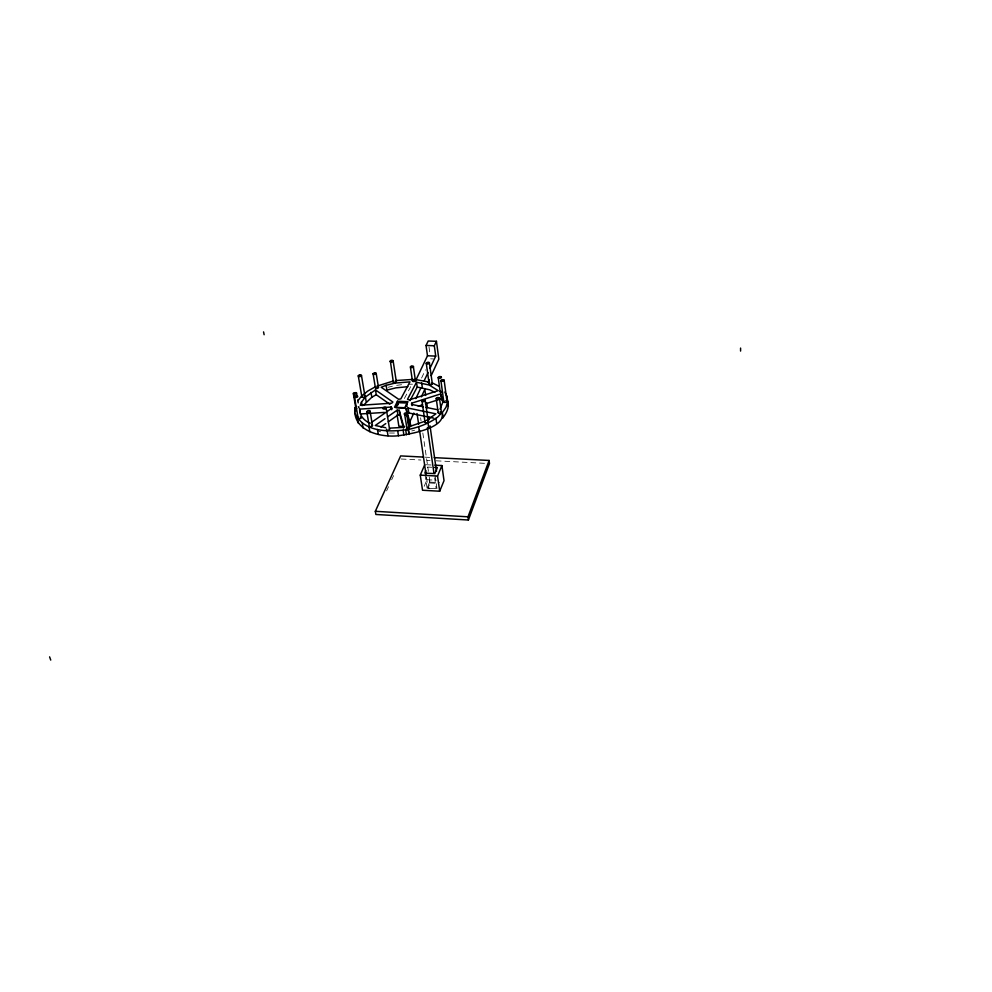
<?xml version="1.0" encoding="UTF-8"?>
<svg xmlns="http://www.w3.org/2000/svg" width="992" height="992" viewBox="0 0 992 992"><rect width="100%" height="100%" fill="white"/><g stroke="black" fill="none" stroke-linecap="round" stroke-linejoin="round"><path stroke-width="0.74" stroke-dasharray="4.96 3.72" d="M434.62 477.809L436.145 488.461L428.036 488.002L430.131 483.017L429.238 476.954M432.748 488.535L427.068 488.213L429.635 482.112L428.978 477.586M424.204 486.303L426.994 479.719L426.548 476.706M386.607 490.891L388.504 486.725M391.666 479.793L393.564 475.639M421.588 378.051L425.469 369.805M404.389 398.474L410.688 386.669M411.742 430.95L414.619 430.218M388.207 387.264L392.41 386.21M396.664 385.33L402.454 384.598M408.196 384.214L412.474 384.189M389.447 433.033L394.89 433.033M430.652 358.831L433.38 358.93M425.06 457.163L429.635 457.399M401.14 458.998L420.943 460.015M427.031 460.338L430.082 460.499M436.17 460.809L486.44 463.413M426.2 464.74L431.917 465.037M431.694 467.269L427.44 467.046L428.098 471.56M426.994 479.719L436.282 480.227M429.635 482.112L439.518 482.658M430.131 483.017L438.216 483.451M377.233 430.751L380.73 431.83M426.461 477.375L428.036 488.002M425.06 474.61L427.068 488.213M420.608 417.83L421.054 420.856M422.828 432.983L428.358 470.89M435.042 475.143L437.001 488.771M429.015 346.952L429.834 352.892"/><path stroke-width="1.49" d="M355.57 411.196L354.938 407.526C352.048 430.776 380.42 437.782 398.474 435.748C408.431 434.26 445.991 428.507 442.11 412.895L446.04 407.228L447.714 401.413L446.685 395.882L444.8 392.063M375.373 387.612L373.079 373.686M429.424 362.898L428.705 363.717A1.6 0.831 -7.7 0 1 426.783 363.828A1.6 0.831 -7.7 0 1 426.436 362.861L427.763 362.278A1.6 0.831 -7.7 0 1 429.424 362.898L432.326 383.768L431.619 384.586A1.575 0.831 -7.8 0 1 429.71 384.698A1.575 0.831 -7.8 0 1 429.35 383.718L429.896 383.346M372.471 425.531L370.078 411.271A1.649 0.893 -9.4 0 0 367.598 410.812L366.804 411.692L369.222 425.915A1.649 0.893 -9.4 0 0 370.884 426.61L372.062 426.163A1.538 0.831 -9.4 0 0 372.471 425.531A1.649 0.893 -9.4 0 0 371.628 424.824M370.078 411.271L370.078 411.296A1.538 0.831 -9.4 0 1 369.669 411.928L368.478 412.374A1.649 0.893 -9.4 0 1 366.804 411.692M447.714 401.413C449.599 407.414 446.375 413.391 442.767 417.88M386.111 407.774L389.571 429.338L388.69 430.206A1.649 0.905 -9.1 0 1 386.483 430.057L386.558 429.139M411.32 366.172A1.488 0.769 -8.1 0 1 413.317 366.284L415.45 380.792A1.476 0.781 -8.1 0 1 414.755 381.325A1.575 0.831 -8.1 0 1 412.709 381.3A1.575 0.831 -8.1 0 1 412.908 380.184L413.193 380.048M413.503 366.618L413.416 366.866A1.488 0.769 -8.1 0 1 411.234 367.524A1.488 0.769 -8.1 0 1 410.998 366.321M423.534 457.089L400.656 455.911L375.323 511.302L375.869 514.464L468.41 520.019L489.478 463.562L489.118 460.449L434.211 457.634M468.41 520.019L468.001 516.82L489.118 460.449M361.51 402.033L360.27 405.269L391.778 403.198L392.882 402.033L375.46 389.918L365.403 397.011L361.51 402.033L362.13 405.654M424.774 464.665L420.261 475.131L422.53 490.246L439.704 491.214L444.019 480.649L441.911 465.558L434.769 465.186M439.704 491.214L437.546 476.061L441.911 465.558M425.878 470.679L424.836 473.097L434.831 473.63L437.373 467.567L434.533 467.418M409.436 422.542L413.825 413.081M421.352 396.862L424.824 389.372L425.68 395.448M428.011 382.503L429.276 379.75M431.185 375.633L438.836 359.141L436.443 341.298L428.197 341.012L426.039 345.464L427.478 355.781L415.722 380.444M415.809 398.635L420.955 387.649M424.167 380.792L428.023 372.558M429.945 368.441L435.724 356.091L434.322 345.762L436.443 341.298M397.457 401.227L394.518 407.278L405.083 407.749L407.96 401.686L397.457 401.227L398.015 404.86M410.043 400.644L417.21 387.041L416.516 382.242L429.214 385.032L438.228 390.662L409.15 399.925L407.514 399.305L416.516 382.242M440.039 409.051L443.027 401.76L440.733 393.911L411.692 403.198L412.052 405.629M363.89 404.86L371.826 397.222L376.253 394.729L389.918 404.277M357.988 400.644L361.46 396.192L367.722 391.084L375.571 386.682M404.203 414.086L404.86 414.631A1.662 0.905 -8.5 0 0 406.869 414.396L407.452 413.466L406.422 412.895A1.662 0.905 -8.5 0 0 404.5 413.404L407.042 428.941A1.649 0.905 -8.6 0 0 409.039 428.705L409.287 427.391M358.509 417.372L358.286 417.595A1.637 0.88 -9.6 0 0 359.079 418.686L360.679 418.413A1.637 0.88 -9.6 0 0 360.431 416.913M355.062 413.205C363.692 432.785 390.253 432.19 408.245 429.474C418.066 427.44 427.639 423.993 435.959 418.326C440.237 415.995 443.275 407.724 442.63 417.954M380.928 426.982L385.789 423.572M388.207 421.873L397.916 415.04L399.999 415.177L403.533 428.011M384.995 418.686L375.261 425.494L385.739 427.726M387.426 416.987L397.16 410.167L399.243 410.304L403.942 427.366L390.017 428.122M371.318 422.53L391.964 408.158L391.17 407.055L359.637 409.126C359.166 415.623 364.585 420.868 370.103 423.373M426.498 420.41L435.947 413.838L408.121 408.096L406.199 409.051L406.757 412.709M406.931 413.924L408.853 412.97L433.702 418.14M442.482 392.162L440.907 392.299A1.5 0.794 -7.6 0 1 440.758 391.034M356.698 406.683L356.339 406.844A1.612 0.856 -9.6 0 0 355.781 407.737A1.612 0.856 -9.6 0 0 356.798 408.282M425.295 421.129L410.998 426.027L406.199 409.051M386.148 385.305L381.164 387.24L398.61 399.28L400.842 398.883L409.981 381.87L395.138 383.061L386.148 385.305L386.917 390.104L395.882 387.86L407.848 386.682M376.873 386.173L393.068 381.077M418.215 406.199L422.555 404.798M425.456 403.868L441.39 398.759L440.733 393.911M395.92 380.544L413.193 379.39M360.48 413.974L384.45 412.412M426.039 345.464L434.322 345.762M427.478 355.781L435.724 356.091M404.662 426.461L398.858 426.188L397.085 414.817M420.261 475.131L437.546 476.061M375.323 511.302L468.001 516.82M374.951 372.818L375.968 373.091A1.5 0.769 -8.9 0 1 375.956 373.947A1.5 0.769 -8.9 0 1 374.43 374.455M376.204 388.43L376.6 388.467A1.488 0.781 -9 0 0 378.225 387.884A1.488 0.781 -9 0 0 378.237 387.016L377.605 386.781M414.668 379.39L429.524 382.118M417.21 387.041L429.896 389.856L434.794 392.348M445.83 400.706L446.536 400.88A1.612 0.868 -7.5 0 1 446.462 402.12L444.9 402.467A1.612 0.868 -7.5 0 1 444.007 401.252M423.224 406.794L411.519 404.401L411.692 403.198M426.138 407.402L437.844 409.795M432.289 382.9L439.121 386.334M440.932 411.841L441.204 412.002A1.624 0.893 -7.7 0 1 440.646 413.28L440.262 413.416A1.624 0.893 -7.7 0 1 439.034 413.453L438.191 412.759L436.232 398.536A1.637 0.88 -7.7 0 1 437.832 397.482L439.258 397.78A1.637 0.88 -7.7 0 1 438.7 399.044L438.315 399.181A1.637 0.88 -7.7 0 1 437.075 399.218L436.232 398.536M393.142 360.84L392.522 360.369A1.587 0.818 -8.5 0 0 390.327 360.778L393.378 382.379A1.575 0.831 -8.5 0 0 395.039 382.689A1.575 0.831 -8.5 0 0 396.354 381.821L393.154 361.051A1.587 0.818 -8.5 0 1 391.815 361.919A1.587 0.818 -8.5 0 1 390.141 361.609L390.03 361.41M396.354 381.598L395.734 381.126A1.575 0.831 -8.5 0 0 395.386 381.052M441.39 398.759L442.754 401.562L442.097 396.701M49.6 656.853L50.741 660.102M407.34 415.338L408.543 419.604M409.336 422.443L410.539 426.696M263.55 331.898L264.132 334.726M415.536 380.544L415.35 380.147A1.575 0.831 -8.1 0 0 415.115 379.998M448.372 406.286L446.685 395.882M354.466 396.936L358.149 418.066M353.375 393.774A1.624 0.856 -9.5 0 0 354.752 394.208L355.173 394.159A1.624 0.856 -9.5 0 0 356.413 393.452A1.624 0.856 -9.5 0 0 356.153 392.634L353.896 392.795A1.624 0.856 -9.5 0 0 353.375 393.774L355.781 407.724M357.529 418.5L358.385 423.386M362.254 423.15L363.097 428.036M359.637 409.126L360.27 412.771M356.5 393.006L356.984 395.82M357.715 400.036L358.199 402.851M358.273 375.894L361.844 396.775M365.403 397.011L366.222 401.834M361.472 375.546L365.006 396.428M368.974 426.858L369.842 431.78M377.481 429.499L378.299 434.409M371.033 392.41L371.826 397.222M375.46 389.918L376.253 394.729M387.215 430.838L388.008 435.761M376.204 373.438L378.473 387.376M391.282 407.204L391.666 409.634M391.17 407.055L391.555 409.485M397.705 430.826L398.474 435.748M403.124 430.131L403.893 435.054M399.243 410.304L399.999 415.177M397.16 410.167L397.916 415.04M405.691 429.809L406.447 434.732M406.67 404.389L407.042 406.819M407.117 414.222L409.287 428.532M406.869 414.396L409.039 428.705M408.245 429.474L409.002 434.409M408.121 408.096L408.853 412.97M408.394 429.449L409.138 434.384M410.366 366.891L412.412 380.816M417.062 413.552L418.624 424.192M419.517 430.268L426.014 474.337M418.686 426.808L419.405 431.743M425.246 400.508L428.284 421.836M428.036 423.026L428.742 427.949M421.637 382.875L422.332 387.686M427.416 427.614L433.963 473.246M421.96 400.991L425.035 422.319M426.758 403.025L427.416 407.588M428.705 416.69L429.139 419.728M430.007 425.791L436.492 471.312M426.262 363.295L429.189 384.164M435.959 418.326L436.654 423.237M439.493 398.201L441.428 412.424M440.919 380.593A1.624 0.856 -7.5 0 0 442.072 381.337L443.647 381.002A1.624 0.856 -7.5 0 0 443.722 379.762L442.172 379.663A1.624 0.856 -7.5 0 0 440.919 380.593L443.771 401.71M438.228 377.568L440.138 391.629M444.156 380.345L446.97 401.462M406.385 428.383L406.695 427.701A1.649 0.905 -8.6 0 1 407.352 427.329M393.266 382.18L393.551 381.536A1.575 0.831 -8.5 0 1 393.836 381.337M740.578 348.08L740.578 351.081M374.058 374.43A1.5 0.769 -8.9 0 1 373.24 373.872M373.277 373.662A1.5 0.769 -8.9 0 1 375.026 372.856M376.34 388.368A1.488 0.781 -9 0 1 375.534 387.798M375.559 387.587A1.488 0.781 -9 0 1 375.683 387.388M389.385 428.891A1.649 0.905 -9.1 0 1 389.571 429.338M364.56 395.882A1.6 0.843 -9.3 0 1 364.771 396.887A1.6 0.843 -9.3 0 1 362.985 397.47L361.894 396.986A1.6 0.843 -9.3 0 1 362.663 395.944M358.583 406.695A1.612 0.856 -9.6 0 1 358.658 407.749M425.06 422.084A1.649 0.905 -8.1 0 0 425.134 422.542L426.386 423.001A1.649 0.905 -8.1 0 0 428.271 422.071L428.271 422.009A1.401 0.769 -8.1 0 0 428.06 421.476M432.066 383.383A1.575 0.831 -7.8 0 1 432.326 383.768M438.191 412.759A1.624 0.893 -7.7 0 1 438.985 411.903M425.233 400.681L425.221 400.743A1.662 0.893 -8 0 1 423.311 401.673L422.046 401.214A1.662 0.893 -8 0 1 422.654 400.111A1.662 0.893 -8 0 1 424.663 399.962L425.01 400.16A1.414 0.756 -8 0 1 425.233 400.681M386.148 408.01L385.256 408.865A1.674 0.893 -9 0 1 383.024 408.729L383.098 407.824A1.674 0.893 -9 0 1 384.995 407.228A1.674 0.893 -9 0 1 386.148 408.01M441.415 377.295L441.328 377.543A1.5 0.794 -7.5 0 1 440.634 378.088A1.6 0.843 -7.5 0 1 438.538 378.064A1.6 0.843 -7.5 0 1 438.712 376.935L439.047 376.762A1.6 0.843 -7.5 0 1 441.217 376.886L441.415 377.295M407.129 403.062L404.736 408.109L395.969 407.712L398.4 402.69L407.129 403.062M354.838 396.254L354.615 396.465A1.649 0.868 -9.5 0 0 355.396 397.544L357.033 397.271A1.649 0.868 -9.5 0 0 357.628 396.18A1.649 0.868 -9.5 0 0 355.954 395.808L354.838 396.254M359.91 374.877L359.501 374.951A1.612 0.831 -9.2 0 0 358.323 376.104L359.426 376.588A1.612 0.831 -9.2 0 0 361.237 375.993A1.612 0.831 -9.2 0 0 361.026 375.001L359.91 374.877"/></g></svg>
